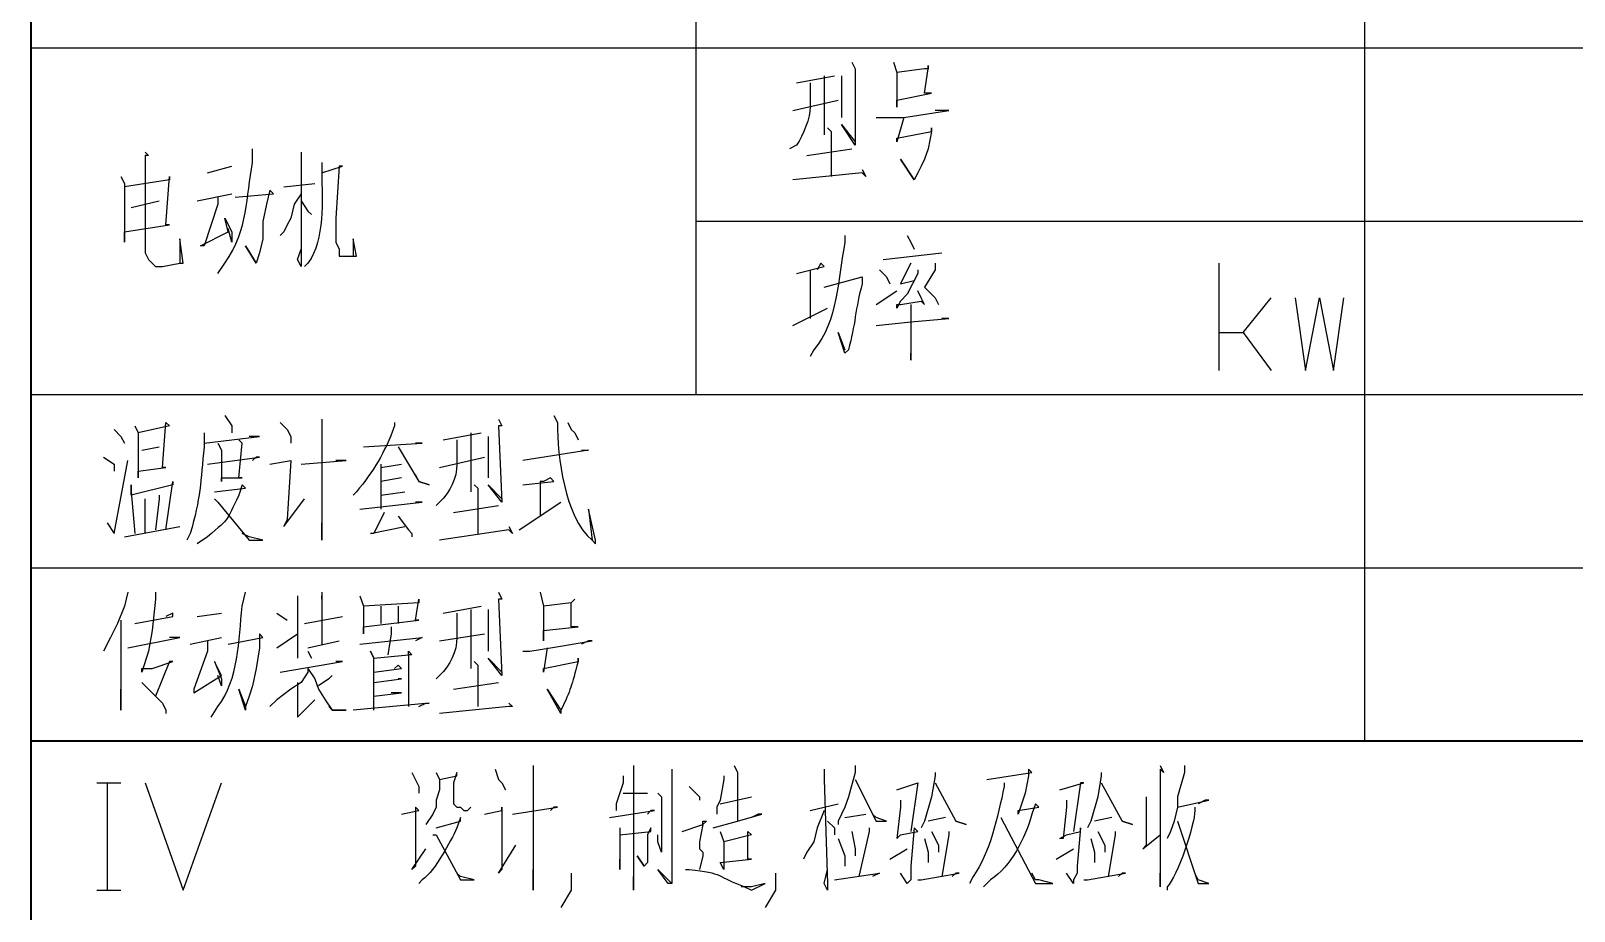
# Model space of a CAD drawing. Header units: millimetres. Extents: x 0 to 822, y 14 to 1153.
# Drawn here: x 569.3 to 649.5, y 838.6 to 884.3 of the extents above; entities that cross this region are included whole.
import ezdxf

# ---------------------------------------------------------------- set-up
doc = ezdxf.new("R2010")
doc.units = ezdxf.units.MM
doc.layers.add('1', color=7, linetype='Continuous')

msp = doc.modelspace()

# ---------------------------------------------------------------- linework, layer by layer
at = {"layer": '1', "color": 0, "lineweight": 40}
for points in [[(569.34, 1135.941732), (569.34, 676.221732)], [(819, 847.401732), (569.34, 847.401732)]]:
    msp.add_lwpolyline(points, dxfattribs=at)
at = {"layer": '1', "color": 0, "lineweight": 25}
for points in [[(603.9, 937.581732), (603.9, 865.401732)], [(638.64, 937.581732), (638.64, 847.401732)], [(819, 883.401732), (569.34, 883.401732)], [(612, 882.681732), (612.18, 882.321732), (612.18, 882.321732), (612.18, 878.361732), (611.46, 879.441732), (612.18, 878.541732)], [(614.16, 882.681732), (614.34, 882.141732), (614.34, 880.341732), (614.34, 880.701732), (616.14, 881.061732), (615.78, 881.061732), (615.96, 882.321732), (615.96, 882.501732), (615.96, 882.321732), (615.78, 882.321732), (614.34, 882.141732)], [(609.12, 881.601732), (611.1, 881.961732)], [(610.56, 881.961732), (610.56, 878.901732)], [(611.46, 881.961732), (611.46, 879.801732)], [(608.94, 880.161732), (611.28, 880.701732)], [(613.26, 879.801732), (613.8, 879.801732), (614.7, 879.801732), (617.04, 880.161732), (616.68, 880.161732), (616.32, 880.161732)], [(614.7, 879.801732), (614.34, 878.541732), (614.34, 878.721732), (616.14, 879.081732), (616.14, 879.261732), (616.14, 879.081732), (615.96, 878.181732), (615.78, 877.641732), (615.6, 877.281732), (615.42, 876.921732), (615.24, 876.561732), (615.24, 876.561732), (614.52, 877.641732), (615.24, 876.561732)], [(610.74, 879.261732), (610.92, 879.081732), (610.92, 876.741732)], [(609.66, 877.821732), (612, 878.181732)], [(575.28, 878.001732), (575.46, 877.821732), (575.28, 877.821732), (575.28, 872.781732), (575.46, 872.421732), (575.64, 872.241732), (575.82, 872.061732), (576.18, 872.061732), (577.08, 872.241732), (577.26, 872.241732), (577.26, 872.241732), (577.08, 873.501732), (577.08, 872.241732)], [(578.52, 876.921732), (579.78, 877.281732)], [(583.38, 878.001732), (583.38, 877.821732), (583.38, 872.061732), (583.2, 872.421732), (583.38, 872.961732)], [(584.46, 876.921732), (585.54, 877.281732), (585.36, 877.281732), (585.18, 874.581732), (585.18, 873.321732), (585.36, 872.961732), (585.36, 872.781732), (585.36, 872.601732), (585.54, 872.601732), (585.72, 872.601732), (586.08, 872.601732), (586.26, 872.601732), (586.08, 873.501732), (586.08, 872.601732), (586.08, 872.601732)], [(574.02, 876.741732), (574.2, 876.381732), (574.2, 875.661732), (574.2, 874.401732), (574.2, 873.321732), (574.2, 873.861732), (576.54, 874.221732), (576.36, 874.221732), (576.54, 876.741732), (576.54, 876.561732), (574.2, 876.201732)], [(612.54, 877.101732), (612.72, 876.741732), (612.54, 876.921732), (608.94, 876.561732)], [(577.98, 875.481732), (579.78, 875.841732)], [(579.96, 875.661732), (581.94, 875.841732), (581.76, 876.021732), (581.58, 875.301732), (581.4, 874.401732), (581.4, 873.501732), (581.22, 872.781732), (581.04, 872.241732), (581.04, 872.241732), (580.5, 873.141732), (581.04, 872.241732)], [(583.38, 875.841732), (583.02, 875.301732), (582.84, 874.581732), (582.66, 874.221732), (582.48, 873.861732), (582.3, 873.681732)], [(582.48, 876.201732), (584.1, 876.381732)], [(574.56, 875.121732), (576, 875.481732)], [(579.06, 875.661732), (579.06, 875.301732), (578.34, 873.141732), (578.16, 873.141732), (579.6, 873.861732), (579.42, 874.581732), (579.78, 873.861732), (579.78, 873.321732), (579.6, 874.041732)], [(583.38, 875.481732), (583.74, 874.941732), (583.92, 874.761732)], [(819, 874.401732), (603.9, 874.401732)], [(614.88, 873.681732), (615.06, 873.321732), (615.24, 872.961732)], [(613.62, 872.421732), (616.68, 872.781732)], [(609.12, 871.701732), (610.56, 872.061732), (610.38, 872.241732), (610.2, 871.881732)], [(609.84, 871.881732), (609.84, 869.361732)], [(613.44, 871.881732), (613.8, 871.521732), (613.98, 871.161732)], [(615.42, 871.881732), (615.42, 871.701732), (614.88, 870.621732), (614.52, 870.261732), (614.34, 869.901732), (614.34, 870.081732), (614.52, 870.081732), (615.6, 870.261732), (615.78, 870.081732), (615.6, 870.441732), (615.42, 870.801732)], [(615.06, 872.241732), (615.06, 872.241732), (614.7, 871.521732), (614.52, 871.161732), (615.24, 871.341732)], [(616.32, 872.241732), (616.32, 871.881732), (615.78, 870.981732), (616.32, 870.441732), (616.5, 870.081732)], [(631.08, 866.661732), (631.08, 872.241732)], [(613.26, 870.081732), (614.34, 870.801732)], [(615.06, 870.081732), (615.06, 867.201732), (615.06, 867.381732), (615.06, 867.561732)], [(631.08, 868.641732), (632.34, 868.641732), (633.78, 870.441732)], [(635.04, 870.441732), (635.58, 866.661732), (636.3, 870.441732), (637.02, 866.661732), (637.56, 870.441732)], [(608.94, 869.001732), (610.74, 869.901732)], [(613.26, 869.001732), (615.06, 869.181732), (617.04, 869.361732), (616.86, 869.361732), (616.68, 869.361732)], [(632.34, 868.641732), (633.78, 866.661732)], [(819, 865.401732), (569.34, 865.401732)], [(574.74, 863.781732), (574.92, 863.421732), (574.92, 862.521732), (574.92, 861.081732), (574.92, 861.441732), (576.36, 861.621732), (576.18, 861.621732), (576.36, 863.961732), (576.54, 863.781732), (574.92, 863.421732)], [(579.42, 864.321732), (579.78, 863.781732), (579.78, 863.421732)], [(582.3, 863.961732), (582.66, 863.601732), (582.84, 863.241732), (582.84, 862.881732)], [(584.46, 864.141732), (584.46, 857.841732), (584.46, 858.741732)], [(593.64, 864.141732), (593.82, 863.781732), (593.64, 863.781732), (593.82, 859.821732), (593.1, 860.721732), (593.82, 860.001732)], [(597.24, 863.961732), (597.42, 863.601732), (597.6, 863.421732), (597.78, 863.061732)], [(573.66, 863.601732), (574.02, 863.241732), (574.2, 862.881732)], [(578.34, 862.881732), (581.22, 863.241732), (581.04, 863.241732), (580.68, 863.241732)], [(579.06, 862.881732), (579.24, 862.521732), (579.24, 860.901732), (579.24, 861.081732), (580.32, 861.081732), (580.14, 861.081732), (580.32, 862.881732), (580.14, 863.061732)], [(586.62, 862.701732), (589.68, 862.881732), (589.5, 862.881732), (589.32, 862.881732)], [(590.76, 863.061732), (592.74, 863.421732)], [(592.2, 863.421732), (592.2, 860.361732)], [(593.1, 863.241732), (593.1, 861.081732)], [(573.12, 862.161732), (573.66, 861.801732), (573.66, 861.441732)], [(575.1, 862.521732), (576, 862.701732)], [(578.52, 861.801732), (581.22, 862.161732), (581.04, 862.161732), (580.86, 861.981732)], [(588.42, 862.701732), (589.5, 860.901732), (590.04, 860.721732), (589.5, 860.901732), (589.32, 861.261732)], [(590.58, 861.621732), (592.92, 862.161732)], [(597.96, 862.521732), (598.14, 862.521732), (598.32, 862.521732), (594.9, 861.981732), (594.9, 861.981732)], [(573.3, 858.741732), (573.66, 858.201732), (574.38, 861.981732)], [(581.76, 861.801732), (582.84, 861.981732), (582.84, 861.981732), (582.66, 858.921732), (582.48, 858.561732), (583.56, 860.001732)], [(583.38, 861.801732), (585.72, 861.981732), (585.54, 861.981732), (585.18, 861.981732)], [(587.52, 861.801732), (587.52, 861.441732), (587.52, 859.461732)], [(587.52, 861.621732), (588.6, 861.801732)], [(576.36, 858.381732), (576.72, 860.901732), (576.72, 860.721732), (574.56, 860.181732), (574.56, 860.721732), (574.56, 860.361732), (574.74, 858.201732)], [(588.6, 861.081732), (587.52, 860.901732)], [(592.38, 860.721732), (592.56, 860.541732), (592.56, 858.201732)], [(594.9, 860.721732), (596.52, 860.901732), (596.34, 861.081732), (595.98, 860.901732), (595.8, 860.901732), (595.8, 860.541732), (595.8, 859.101732)], [(575.28, 858.201732), (575.28, 860.001732), (575.28, 860.001732)], [(576, 860.181732), (576, 860.001732), (575.82, 858.381732)], [(578.88, 860.001732), (579.06, 859.821732), (580.68, 857.841732), (581.4, 857.841732), (581.4, 857.841732), (580.68, 858.021732), (580.32, 858.201732)], [(586.44, 859.461732), (589.68, 859.821732), (589.5, 859.821732), (589.32, 859.821732)], [(587.52, 860.181732), (588.78, 860.361732)], [(591.3, 859.281732), (593.64, 859.641732)], [(594.72, 858.381732), (596.88, 859.821732)], [(587.7, 859.281732), (587.16, 858.201732), (586.98, 858.201732), (588.78, 858.561732)], [(588.42, 859.101732), (588.96, 858.381732), (589.14, 858.201732), (589.14, 858.021732)], [(574.2, 858.021732), (577.08, 858.561732)], [(594.18, 858.561732), (594.36, 858.201732), (594.18, 858.381732), (590.58, 857.841732)], [(819, 856.401732), (569.34, 856.401732)], [(574.38, 855.141732), (574.2, 854.421732), (573.84, 853.521732), (573.48, 852.801732), (573.12, 852.081732)], [(575.82, 855.141732), (575.82, 854.781732), (575.64, 853.161732), (575.46, 852.081732), (575.1, 851.001732), (575.1, 851.181732), (575.64, 851.181732), (576.72, 851.541732), (576.54, 851.541732), (575.82, 849.741732)], [(583.2, 854.961732), (583.2, 854.781732), (583.2, 854.781732), (583.2, 851.721732)], [(584.46, 855.141732), (584.46, 854.781732), (584.46, 854.961732), (584.46, 852.441732)], [(586.44, 854.961732), (586.62, 854.421732), (586.62, 852.981732), (586.62, 853.341732), (589.5, 853.701732), (589.32, 853.701732), (589.5, 854.781732), (589.5, 854.601732), (586.62, 854.421732)], [(593.64, 855.141732), (593.82, 854.781732), (593.64, 854.781732), (593.82, 850.821732), (593.1, 851.721732), (593.82, 851.001732)], [(595.8, 855.141732), (595.98, 854.421732), (595.98, 852.621732), (595.98, 853.161732), (597.78, 853.341732), (597.42, 853.341732), (597.42, 854.601732), (597.6, 854.781732), (597.6, 854.781732), (597.42, 854.601732), (595.98, 854.421732)], [(574.74, 853.521732), (576.72, 853.881732), (576.72, 854.061732), (576.36, 853.881732)], [(577.98, 853.881732), (579.24, 854.061732)], [(582.12, 854.061732), (582.66, 853.701732)], [(587.52, 854.421732), (587.52, 854.061732), (587.52, 853.521732)], [(588.42, 854.421732), (588.42, 854.241732), (588.42, 853.521732)], [(590.76, 854.061732), (592.74, 854.421732)], [(592.2, 854.241732), (592.2, 851.181732)], [(593.1, 854.241732), (593.1, 852.081732)], [(574.02, 853.701732), (574.02, 849.021732), (574.02, 849.381732), (574.02, 850.101732)], [(583.56, 853.521732), (585.54, 853.881732)], [(588.06, 853.341732), (588.06, 852.981732), (587.88, 851.901732)], [(574.38, 852.261732), (577.08, 852.801732), (576.9, 852.801732), (576.54, 852.801732)], [(577.62, 852.441732), (579.24, 852.801732)], [(578.52, 852.621732), (578.52, 852.081732), (577.8, 850.101732), (577.8, 849.921732), (579.24, 850.821732), (578.88, 851.541732), (579.24, 850.641732), (579.24, 850.281732), (579.06, 850.821732)], [(579.6, 852.441732), (581.4, 852.801732), (581.22, 852.981732), (581.22, 852.261732), (581.04, 851.181732), (580.86, 850.281732), (580.68, 849.741732), (580.5, 849.201732), (580.5, 849.021732), (580.14, 850.101732), (580.5, 849.201732)], [(582.12, 852.261732), (583.2, 852.981732)], [(583.74, 852.261732), (585.36, 852.621732)], [(586.44, 852.441732), (589.68, 852.801732), (589.68, 852.801732), (589.32, 852.621732)], [(590.58, 852.621732), (592.92, 852.981732)], [(594.9, 852.081732), (595.26, 852.081732), (596.34, 852.261732), (598.5, 852.621732), (598.32, 852.621732), (597.96, 852.441732)], [(583.74, 852.081732), (583.92, 851.721732)], [(587.16, 849.021732), (587.16, 851.721732), (586.98, 852.081732), (587.16, 851.721732), (588.96, 851.901732), (588.96, 852.081732), (589.14, 851.901732), (588.96, 851.901732), (588.96, 849.201732)], [(583.74, 851.181732), (583.74, 851.001732), (583.38, 850.461732), (582.84, 850.101732), (582.12, 849.561732), (581.76, 849.201732)], [(582.3, 851.001732), (585.54, 851.541732), (585.36, 851.541732), (585.18, 851.541732)], [(583.74, 851.181732), (584.1, 850.641732), (584.28, 850.101732), (584.64, 849.561732), (585, 849.021732), (585.18, 849.021732), (585.72, 849.021732), (585, 849.021732), (584.82, 849.201732)], [(585, 850.821732), (584.82, 850.641732), (584.28, 850.281732)], [(587.16, 851.001732), (588.6, 851.181732), (588.42, 851.361732), (588.24, 851.181732)], [(592.38, 851.541732), (592.56, 851.361732), (592.56, 849.201732)], [(575.1, 850.461732), (576.18, 849.381732), (576.36, 849.021732), (576.36, 848.841732)], [(583.2, 850.461732), (583.2, 850.101732), (583.2, 848.841732), (583.2, 848.661732), (584.1, 849.561732)], [(587.16, 850.461732), (588.6, 850.641732), (588.42, 850.641732)], [(591.3, 850.101732), (593.64, 850.461732)], [(589.5, 849.201732), (589.86, 849.381732), (590.04, 849.381732), (586.08, 849.021732)], [(587.16, 849.741732), (588.6, 849.921732), (588.42, 849.921732), (588.06, 849.921732)], [(594.18, 849.381732), (594.36, 849.201732), (594.18, 849.201732), (590.58, 848.841732)], [(595.44, 846.141732), (595.44, 839.661732), (595.44, 840.741732)], [(600.66, 846.141732), (600.66, 845.781732), (600.66, 839.661732), (600.66, 840.021732), (600.66, 840.381732)], [(605.88, 846.141732), (606.06, 845.781732), (606.06, 843.261732)], [(612.18, 846.141732), (612.18, 845.781732), (611.82, 844.521732), (611.64, 843.981732), (611.28, 843.261732), (611.28, 843.081732)], [(628.02, 846.141732), (628.2, 845.781732), (628.02, 845.961732), (628.02, 839.841732), (628.02, 840.021732), (628.02, 840.561732)], [(629.28, 846.141732), (629.28, 845.781732), (628.92, 844.521732), (628.92, 843.981732), (628.74, 843.261732), (628.56, 842.721732), (628.38, 842.361732)], [(572.76, 845.241732), (574.02, 845.241732)], [(573.3, 845.241732), (573.3, 839.661732)], [(575.28, 845.241732), (577.26, 839.661732), (579.24, 845.241732)], [(589.14, 845.781732), (589.5, 845.061732), (589.5, 844.701732)], [(590.4, 845.781732), (590.58, 845.421732), (590.58, 844.881732), (590.4, 844.341732), (590.4, 843.981732), (590.22, 843.621732), (589.86, 843.081732)], [(590.58, 845.421732), (591.48, 845.601732), (591.48, 845.781732), (591.3, 845.241732), (591.3, 844.161732), (591.48, 843.981732), (591.66, 843.981732), (591.84, 843.801732), (592.02, 843.801732), (592.2, 843.981732), (592.2, 843.981732)], [(593.46, 845.961732), (593.64, 845.421732), (593.82, 845.241732), (594, 844.881732)], [(600.12, 845.601732), (600.12, 845.241732), (599.76, 844.161732), (599.76, 843.801732)], [(602.64, 845.961732), (602.64, 845.781732), (602.64, 840.741732), (602.64, 840.381732), (602.64, 840.201732), (602.64, 840.021732), (602.46, 840.021732), (601.92, 840.741732), (602.64, 840.021732)], [(605.34, 845.601732), (605.34, 845.421732), (605.16, 844.341732), (604.98, 843.981732), (604.98, 843.621732)], [(610.56, 845.961732), (610.56, 845.421732), (610.74, 840.021732), (610.74, 839.661732), (610.56, 840.021732), (610.74, 840.741732)], [(612.18, 845.421732), (613.26, 843.261732), (613.8, 843.261732), (613.26, 843.441732), (613.08, 843.621732)], [(614.34, 844.881732), (615.42, 845.241732), (615.42, 845.241732), (615.06, 842.721732)], [(616.32, 845.781732), (616.32, 845.601732), (616.14, 844.521732), (615.78, 843.261732), (615.6, 842.901732), (615.6, 842.901732)], [(616.32, 845.241732), (617.4, 843.261732), (617.94, 843.081732), (617.4, 843.261732)], [(622.8, 844.881732), (624.06, 845.241732), (623.88, 845.241732), (623.52, 842.721732)], [(624.96, 845.781732), (624.96, 845.601732), (624.78, 844.521732), (624.42, 843.261732), (624.24, 842.901732), (624.24, 842.901732)], [(624.96, 845.241732), (626.04, 843.261732), (626.58, 843.081732), (626.04, 843.261732)], [(600.12, 844.701732), (601.38, 844.701732)], [(601.92, 844.701732), (602.1, 844.521732), (602.1, 841.641732), (601.92, 842.181732), (601.92, 842.541732)], [(603.54, 845.061732), (604.08, 844.521732), (604.08, 844.341732)], [(605.16, 844.161732), (606.78, 844.521732)], [(627.3, 844.521732), (627.3, 844.341732), (627.3, 842.001732), (627.12, 841.821732), (628.02, 842.541732)], [(588.6, 843.621732), (589.5, 843.801732), (589.32, 843.981732), (589.32, 843.621732), (589.32, 840.921732), (589.14, 840.741732), (589.86, 841.821732)], [(592.92, 843.621732), (593.82, 843.801732), (593.82, 843.981732), (593.82, 840.741732), (593.64, 840.561732), (594.54, 842.001732)], [(594.36, 843.621732), (596.7, 843.981732), (596.52, 843.981732), (596.34, 843.801732)], [(599.4, 843.441732), (601.74, 843.801732), (601.74, 843.801732), (601.56, 843.801732), (601.38, 843.621732)], [(604.8, 842.901732), (606.06, 843.261732), (607.32, 843.621732), (607.14, 843.621732), (606.78, 843.441732)], [(610.56, 843.801732), (610.2, 842.901732), (610.02, 842.181732), (609.66, 841.641732), (609.48, 841.281732)], [(609.84, 843.801732), (611.28, 844.161732)], [(611.64, 843.441732), (612.72, 843.621732)], [(614.52, 844.341732), (614.52, 844.161732), (614.52, 843.981732), (614.34, 842.361732), (614.34, 842.361732), (614.52, 842.541732), (615.42, 842.721732), (615.24, 842.901732), (615.06, 840.921732), (615.06, 840.561732), (615.06, 840.201732), (614.88, 840.021732), (614.52, 840.561732)], [(623.16, 844.341732), (623.16, 844.161732), (623.16, 843.981732), (622.98, 842.361732), (622.8, 842.361732), (623.16, 842.541732), (623.88, 842.721732), (623.88, 842.901732), (623.7, 840.921732), (623.7, 840.561732), (623.52, 840.201732), (623.52, 840.021732), (623.16, 840.561732)], [(628.92, 843.981732), (630.54, 844.341732), (630.36, 844.341732), (630, 844.161732)], [(599.94, 842.901732), (599.94, 842.361732), (599.94, 842.181732), (599.94, 840.741732), (599.94, 841.101732), (599.94, 841.281732)], [(599.94, 842.541732), (601.56, 842.721732), (601.56, 842.901732), (601.38, 842.541732), (601.38, 841.821732), (601.38, 841.461732), (601.38, 841.101732), (601.2, 840.921732), (600.84, 841.461732), (601.2, 840.921732)], [(603.18, 842.721732), (604.26, 843.081732), (604.26, 843.261732), (604.44, 843.261732), (604.26, 843.081732), (604.08, 842.181732), (604.08, 841.821732), (604.26, 841.641732), (604.26, 841.461732), (604.08, 840.741732)], [(610.74, 843.261732), (611.1, 842.901732), (611.1, 842.541732)], [(612.9, 842.901732), (612.9, 842.721732), (612.36, 840.381732)], [(616.86, 843.441732), (615.96, 843.261732)], [(619.74, 843.441732), (621.54, 840.021732), (622.44, 840.021732), (621.72, 840.201732), (621.54, 840.201732), (621.36, 840.561732)], [(625.5, 843.441732), (624.6, 843.261732)], [(628.92, 843.261732), (628.92, 843.261732), (630, 840.021732), (630.54, 840.021732), (630, 840.201732), (629.82, 840.561732)], [(590.22, 842.541732), (590.4, 842.541732), (591.66, 840.201732), (592.38, 840.201732), (591.66, 840.381732), (591.48, 840.561732)], [(605.16, 842.721732), (605.34, 842.181732), (605.34, 840.741732), (605.16, 841.101732), (606.78, 841.281732), (606.6, 841.281732), (606.6, 842.721732), (606.78, 842.541732), (605.34, 842.181732)], [(611.28, 842.361732), (611.64, 841.461732), (611.64, 840.921732)], [(612, 842.721732), (612.18, 841.821732), (612.18, 841.461732)], [(615.78, 842.361732), (615.96, 841.641732), (615.96, 841.101732)], [(616.14, 842.721732), (616.5, 842.001732), (616.5, 841.641732)], [(617.04, 842.721732), (617.04, 842.541732), (616.68, 840.381732)], [(624.42, 842.361732), (624.6, 841.641732), (624.6, 841.101732)], [(624.78, 842.721732), (625.14, 842.001732), (625.14, 841.641732)], [(625.68, 842.721732), (625.68, 842.541732), (625.32, 840.381732)], [(613.98, 841.281732), (614.88, 841.821732)], [(622.62, 841.281732), (623.52, 841.821732)], [(597.42, 840.561732), (597.42, 839.661732), (596.88, 838.761732)], [(608.04, 840.561732), (608.04, 839.661732), (607.5, 838.761732)], [(611.1, 840.201732), (613.44, 840.561732), (613.44, 840.561732), (613.08, 840.381732)], [(615.42, 840.201732), (615.6, 840.201732), (615.6, 840.201732), (617.58, 840.561732), (617.4, 840.561732), (617.22, 840.381732)], [(624.06, 840.201732), (624.24, 840.201732), (624.24, 840.201732), (626.22, 840.561732), (626.04, 840.561732), (625.86, 840.381732)], [(572.76, 839.661732), (574.02, 839.661732)]]:
    msp.add_lwpolyline(points, dxfattribs=at)
for points, knots in [([(609.84, 881.601732), (609.84, 881.601732), (609.84, 880.341732), (609.84, 880.341732), (609.84, 879.801732), (609.48, 878.901732), (609.12, 878.361732), (609.12, 878.361732), (608.76, 878.181732), (608.76, 878.181732)], [0, 0, 0, 0, 1, 1, 1, 2, 2, 2, 3, 3, 3, 3]), ([(579.06, 871.701732), (579.06, 871.701732), (579.42, 872.241732), (579.42, 872.241732), (580.68, 874.041732), (580.5, 875.661732), (580.86, 877.461732), (580.86, 877.461732), (580.86, 878.181732), (580.86, 878.181732)], [0, 0, 0, 0, 1, 1, 1, 2, 2, 2, 3, 3, 3, 3]), ([(584.46, 877.461732), (584.46, 877.461732), (584.46, 876.921732), (584.46, 876.921732), (584.46, 875.481732), (584.64, 873.501732), (583.74, 872.241732), (583.74, 872.241732), (583.56, 872.061732), (583.56, 872.061732)], [0, 0, 0, 0, 1, 1, 1, 2, 2, 2, 3, 3, 3, 3]), ([(611.64, 873.681732), (611.64, 873.681732), (611.64, 873.321732), (611.64, 873.321732), (611.28, 871.521732), (611.28, 869.181732), (610.02, 867.741732), (610.02, 867.741732), (609.84, 867.381732), (609.84, 867.381732)], [0, 0, 0, 0, 1, 1, 1, 2, 2, 2, 3, 3, 3, 3]), ([(610.56, 870.981732), (610.56, 870.981732), (612.54, 871.521732), (612.54, 871.521732), (612.54, 871.521732), (612.54, 871.521732), (612.54, 871.521732), (612.54, 871.521732), (612.54, 871.161732), (612.54, 871.161732), (612.18, 869.901732), (612.18, 869.001732), (611.82, 867.741732), (611.82, 867.741732), (611.64, 867.561732), (611.64, 867.561732), (611.64, 867.561732), (611.28, 868.641732), (611.28, 868.641732), (611.28, 868.641732), (611.64, 867.741732), (611.64, 867.741732)], [0, 0, 0, 0, 1, 1, 1, 2, 2, 2, 3, 3, 3, 4, 4, 4, 5, 5, 5, 6, 6, 6, 7, 7, 7, 7]), ([(588.24, 863.961732), (588.24, 863.961732), (588.24, 863.781732), (588.24, 863.781732), (587.7, 862.341732), (587.16, 861.441732), (586.26, 860.361732), (586.26, 860.361732), (586.08, 860.181732), (586.08, 860.181732)], [0, 0, 0, 0, 1, 1, 1, 2, 2, 2, 3, 3, 3, 3]), ([(596.52, 864.321732), (596.52, 864.321732), (596.7, 863.961732), (596.7, 863.961732), (596.7, 862.161732), (597.06, 859.101732), (598.5, 857.841732), (598.5, 857.841732), (598.68, 857.661732), (598.68, 857.661732), (598.68, 857.661732), (598.68, 857.841732), (598.68, 857.841732), (598.68, 857.841732), (598.32, 859.461732), (598.32, 859.461732), (598.32, 859.461732), (598.5, 857.841732), (598.5, 857.841732)], [0, 0, 0, 0, 1, 1, 1, 2, 2, 2, 3, 3, 3, 4, 4, 4, 5, 5, 5, 6, 6, 6, 6]), ([(578.34, 863.421732), (578.34, 863.421732), (578.34, 862.701732), (578.34, 862.701732), (578.16, 860.901732), (578.16, 860.001732), (577.62, 858.201732), (577.62, 858.201732), (577.44, 857.841732), (577.44, 857.841732)], [0, 0, 0, 0, 1, 1, 1, 2, 2, 2, 3, 3, 3, 3]), ([(591.48, 863.061732), (591.48, 863.061732), (591.48, 861.801732), (591.48, 861.801732), (591.48, 861.081732), (591.12, 860.361732), (590.58, 859.821732), (590.58, 859.821732), (590.4, 859.641732), (590.4, 859.641732)], [0, 0, 0, 0, 1, 1, 1, 2, 2, 2, 3, 3, 3, 3]), ([(578.88, 860.361732), (578.88, 860.361732), (580.5, 860.541732), (580.5, 860.541732), (580.5, 860.541732), (580.32, 860.721732), (580.32, 860.721732), (580.32, 860.721732), (580.14, 860.181732), (580.14, 860.181732), (579.42, 858.741732), (579.78, 859.101732), (578.52, 858.021732), (578.52, 858.021732), (577.98, 857.661732), (577.98, 857.661732)], [0, 0, 0, 0, 1, 1, 1, 2, 2, 2, 3, 3, 3, 4, 4, 4, 5, 5, 5, 5]), ([(578.7, 848.661732), (578.7, 848.661732), (579.06, 849.201732), (579.06, 849.201732), (580.14, 850.641732), (580.14, 852.621732), (580.32, 854.421732), (580.32, 854.421732), (580.5, 855.141732), (580.5, 855.141732)], [0, 0, 0, 0, 1, 1, 1, 2, 2, 2, 3, 3, 3, 3]), ([(591.48, 854.061732), (591.48, 854.061732), (591.48, 852.801732), (591.48, 852.801732), (591.48, 852.081732), (591.12, 851.361732), (590.58, 850.821732), (590.58, 850.821732), (590.4, 850.641732), (590.4, 850.641732)], [0, 0, 0, 0, 1, 1, 1, 2, 2, 2, 3, 3, 3, 3]), ([(596.16, 852.261732), (596.16, 852.261732), (595.98, 851.001732), (595.98, 851.001732), (595.98, 851.001732), (595.98, 851.181732), (595.98, 851.181732), (595.98, 851.181732), (597.78, 851.541732), (597.78, 851.541732), (597.78, 851.541732), (597.78, 851.721732), (597.78, 851.721732), (597.78, 851.721732), (597.78, 851.541732), (597.78, 851.541732), (597.42, 850.281732), (597.42, 850.101732), (596.88, 849.021732), (596.88, 849.021732), (596.88, 848.841732), (596.88, 848.841732), (596.88, 848.841732), (596.16, 850.101732), (596.16, 850.101732), (596.16, 850.101732), (596.88, 849.021732), (596.88, 849.021732)], [0, 0, 0, 0, 1, 1, 1, 2, 2, 2, 3, 3, 3, 4, 4, 4, 5, 5, 5, 6, 6, 6, 7, 7, 7, 8, 8, 8, 9, 9, 9, 9]), ([(619.92, 845.241732), (619.92, 845.241732), (619.92, 845.061732), (619.92, 845.061732), (619.56, 843.441732), (619.2, 841.641732), (618.3, 840.381732), (618.3, 840.381732), (618.12, 840.021732), (618.12, 840.021732)], [0, 0, 0, 0, 1, 1, 1, 2, 2, 2, 3, 3, 3, 3]), ([(619.02, 845.421732), (619.02, 845.421732), (621.36, 845.781732), (621.36, 845.781732), (621.36, 845.781732), (621.18, 845.961732), (621.18, 845.961732), (621.18, 845.961732), (621.18, 845.601732), (621.18, 845.601732), (621.18, 845.601732), (621, 844.701732), (621, 844.701732), (621, 844.701732), (620.64, 843.621732), (620.64, 843.621732), (620.64, 843.621732), (620.64, 843.801732), (620.64, 843.801732), (620.64, 843.801732), (620.64, 843.801732), (620.64, 843.801732), (620.64, 843.801732), (621.72, 843.981732), (621.72, 843.981732), (621.72, 843.981732), (621.54, 844.161732), (621.54, 844.161732), (621.54, 844.161732), (621.36, 843.621732), (621.36, 843.621732), (621, 842.361732), (620.28, 840.921732), (619.2, 840.201732), (619.2, 840.201732), (618.84, 839.841732), (618.84, 839.841732)], [0, 0, 0, 0, 1, 1, 1, 2, 2, 2, 3, 3, 3, 4, 4, 4, 5, 5, 5, 6, 6, 6, 7, 7, 7, 8, 8, 8, 9, 9, 9, 10, 10, 10, 11, 11, 11, 12, 12, 12, 12]), ([(629.82, 843.981732), (629.82, 843.981732), (629.82, 843.801732), (629.82, 843.801732), (629.82, 843.081732), (628.92, 840.381732), (628.38, 839.841732), (628.38, 839.841732), (628.38, 839.661732), (628.38, 839.661732)], [0, 0, 0, 0, 1, 1, 1, 2, 2, 2, 3, 3, 3, 3]), ([(590.4, 842.901732), (590.4, 842.901732), (591.66, 843.261732), (591.66, 843.261732), (591.66, 843.261732), (591.66, 843.441732), (591.66, 843.441732), (591.66, 843.441732), (591.48, 842.901732), (591.48, 842.901732), (591.12, 842.181732), (590.4, 840.741732), (589.68, 840.201732), (589.68, 840.201732), (589.5, 840.021732), (589.5, 840.021732)], [0, 0, 0, 0, 1, 1, 1, 2, 2, 2, 3, 3, 3, 4, 4, 4, 5, 5, 5, 5]), ([(603.36, 840.741732), (603.36, 840.741732), (603.54, 840.741732), (603.54, 840.741732), (605.34, 840.561732), (604.98, 840.381732), (606.42, 839.841732), (606.42, 839.841732), (606.78, 839.661732), (606.78, 839.661732), (606.78, 839.661732), (607.5, 840.021732), (607.5, 840.021732), (607.5, 840.021732), (606.78, 839.841732), (606.78, 839.841732), (606.78, 839.841732), (606.24, 839.841732), (606.24, 839.841732)], [0, 0, 0, 0, 1, 1, 1, 2, 2, 2, 3, 3, 3, 4, 4, 4, 5, 5, 5, 6, 6, 6, 6])]:
    msp.add_open_spline(points, degree=3, knots=knots, dxfattribs=at)

doc.saveas('drawing.dxf')
